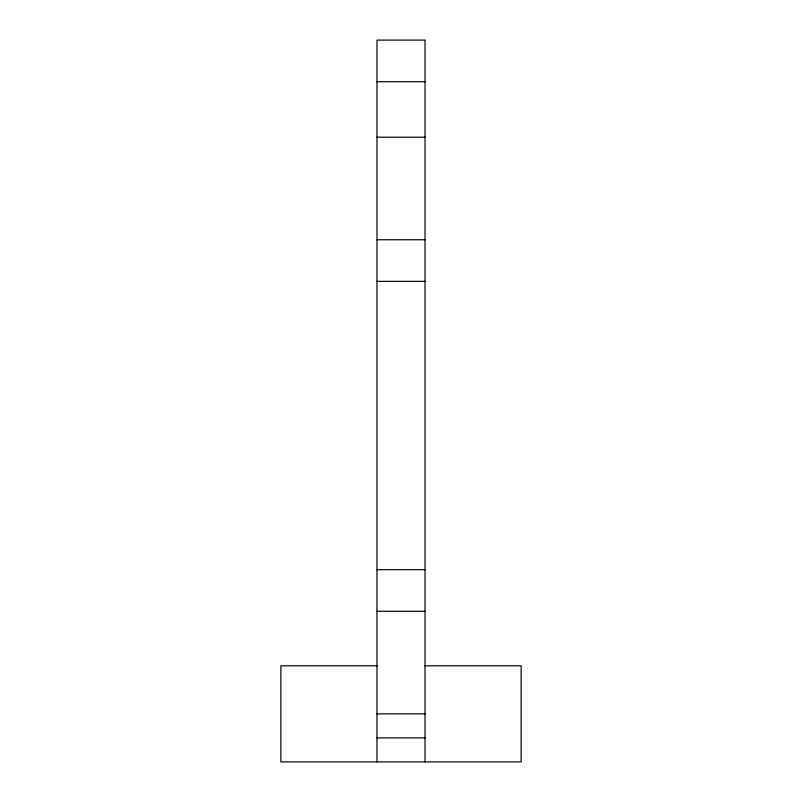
<?xml version="1.0" encoding="UTF-8"?>
<svg xmlns="http://www.w3.org/2000/svg" width="802" height="802" viewBox="0 0 802 802"><rect width="100%" height="100%" fill="white"/><g stroke="black" fill="none" stroke-linecap="round" stroke-linejoin="round"><path stroke-width="1.2" d="M376.97 81.714L425.03 81.714M376.97 137.202L425.03 137.202M376.97 239.748L425.03 239.748M376.97 281.362L425.03 281.362M376.97 569.681L425.03 569.681M376.97 611.304L425.03 611.304M377.221 665.79L280.87 665.79L280.87 761.9L521.13 761.9L521.13 665.79L424.779 665.79M376.97 713.85L425.03 713.85M376.97 737.87L425.03 737.87M425.03 761.9L425.03 40.1L376.97 40.1L376.97 761.9"/></g></svg>
